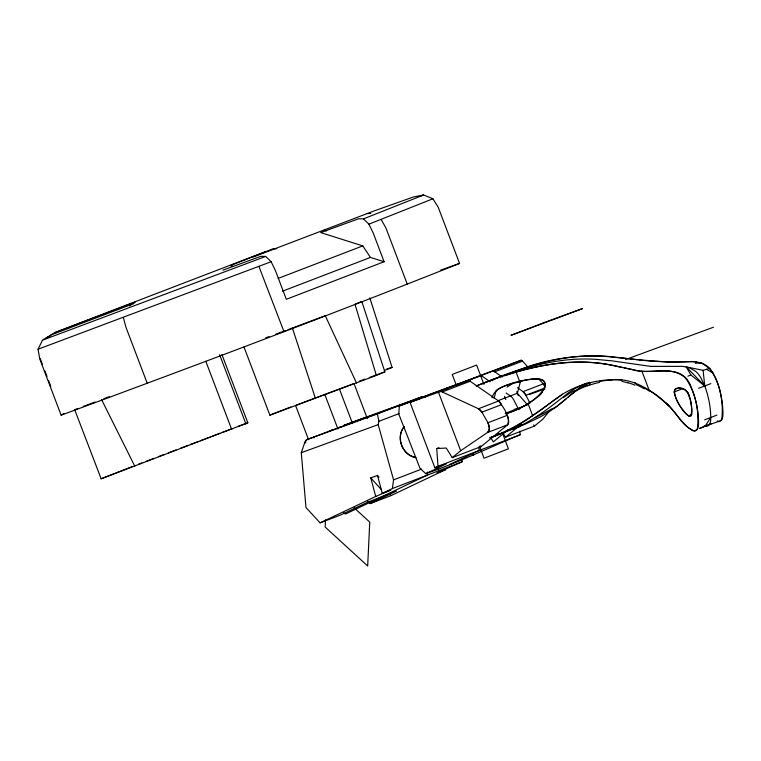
<?xml version="1.0" encoding="UTF-8"?>
<svg xmlns="http://www.w3.org/2000/svg" width="761" height="761" viewBox="0 0 761 761"><rect width="100%" height="100%" fill="white"/><g stroke="black" fill="none" stroke-linecap="round" stroke-linejoin="round"><path stroke-width="1.14" d="M325.499 519.944L325.166 527.059L367.677 566.003L369.751 522.103L354.131 507.796M427.397 472.02L427.225 475.168L345.865 513.856A3.7 1.731 69 0 1 343.696 512.638M528.124 367.24L522.56 361.114A7.667 2.036 69.1 0 0 521.704 360.4A7.753 2.055 69.1 0 0 521.028 360.286L399.335 405.927L398.774 414.013L419.967 468.262L425.799 473.665C458.074 462.602 488.743 447.829 520.172 434.731L519.925 431.183M447.049 389.08L447.154 387.558M674.094 392.001C674.826 385.447 684.519 387.701 687.269 391.725A5.869 2.749 69 0 1 688.42 393.627L690.284 400.067A60.519 28.319 69 0 1 690.978 403.882C697.39 434.626 670.365 398.051 675.188 389.109C689.847 383.439 693.319 405.803 690.95 415.934L688.353 415.839C681.647 409.428 676.072 401.152 674.094 392.001L682.959 388.595M491.958 397.68C496.058 384.819 513.199 384.115 524.329 380.414C530.151 379.416 536.638 377.294 542.327 379.825A6.611 3.415 69 0 1 543.297 380.548A4.119 2.131 69 0 1 544.201 381.68L545.038 386.16L542.317 391.944M343.544 425.58A3.7 1.731 69 0 1 343.763 425.466L368.191 416.552L306.702 439.696A3.073 1.17 -71.3 0 0 306.131 440.115A3.529 1.351 -71.3 0 0 305.551 440.904A4.262 1.627 -71.3 0 0 305.037 441.894A4.994 1.903 -71.3 0 0 304.6 443.007L301.28 452.7L305.97 507.53L320.105 522.855L375.725 496.457L370.759 477.889L377.485 475.435L382.279 493.347L392.381 488.552L393.561 479.887L378.198 424.628L378.883 421.337L377.399 413.908L422.422 396.614L425.028 397.613M494.098 398.288L496.115 390.697C509.023 380.005 570.607 367.639 533.803 399.906C528.581 403.501 523.045 406.65 517.366 409.456M518.346 395.653A13.974 6.535 69 0 1 517.366 393.256L520.505 381.328M42.102 341.061L38.05 349.223L39.791 359.03L61.127 415.202C194.407 365.879 327.525 316.024 459.549 263.411L438.212 207.249L432.914 198.783L423.601 194.997L413.375 196.985L373.946 210.997L253.137 257.037M404.433 426.541C395.549 436.709 402.141 455.068 415.43 457.256M699.977 428.605L705.219 426.084L710.755 417.494M551.078 409.095L542.859 419.159L534.403 426.093L505.513 437.195L502.602 432.495M506.969 387.159L513.323 383.068M519.154 382.479L521.19 380.823M569.789 395.663L564.12 400.571M129.665 305.97L131.444 304.438L50.949 334.992M132.547 304.429L135.211 302.127L54.716 332.681L42.159 340.319L265.665 256.438L271.135 261.727L275.425 270.583L286.326 299.301L384.115 261.736L373.213 233.028L368.923 224.172L363.454 218.883L358.583 218.768L320.695 232.59L362.788 245.898L370.436 257.418L384.115 261.736M570.151 395.359L580.205 387.406L589.765 382.146M565.88 399.049L555.083 407.744A711.174 332.766 69 0 1 539.035 417.551L524.434 424.524L491.245 437.366M568.362 396.9L580.205 387.406M563.758 400.876L557.042 406.364L535.05 417.741M399.335 405.927L421.214 397.946L410.027 402.36L434.883 467.777L438.003 466.293L436.738 448.552L446.26 448.029L452.234 457.656L460.681 450.721L487.411 432.562L507.644 424.79C510.679 416.495 503.373 407.487 498.664 400.99L469.166 380.576L456.22 384.952L521.028 360.286L522.56 361.114L494.764 371.796A7.41 3.463 69 0 0 492.472 371.254L494.764 371.796L502.308 377.085M452.234 457.656L481.133 446.564L507.644 424.79A7.41 3.463 69 0 0 507.083 415.401L487.953 422.745L481.913 412.177L478.46 408.752L441 391.392L410.027 402.36M507.948 429.87L493.318 441.875L490.931 438.022M505.513 437.195L521.418 424.134M314.236 436.966L314.654 436.643A3.7 1.731 69 0 0 313.893 437.994M538.484 396.158C528.638 403.891 517.547 410.797 505.228 413.594M550.06 403.073L546.379 405.86M550.517 402.721L553.266 400.657M545.913 406.212L542.193 408.99M553.723 400.315L562.503 394.208C577.428 385.104 594.655 380.196 612.101 379.691L621.918 380.043M541.718 409.342L530.702 417.104A711.174 332.766 69 0 1 514.655 426.921L503.211 432.505L489.723 437.955C516.985 428.69 539.444 410.712 562.503 394.208M46.316 337.76L50.026 336.238M61.127 415.202L63.981 413.451M74.654 409.646L101.146 478.783L132.091 466.664M101.146 478.783L247.829 422.793L221.946 354.636M367.696 501.299L370.217 503.601L391.211 495.544L445.746 469.566L436.985 472.933L462.07 461.784L461.984 459.254M425.799 473.665L446.269 463.934L434.883 467.777M449.703 464.486L479.088 450.512L478.84 446.964M370.217 503.601L396.51 491.102L367.401 502.289L341.099 514.788L320.105 522.855M516.31 409.96L506.027 413.936M521.818 424.819L501.918 433.266A26.711 12.499 69 0 1 498.322 433.485M582.631 384.743L577.437 387.235A338.959 158.602 69 0 0 568.391 392.838C551.345 406.269 534.365 420.158 514.113 428.586A26.711 12.499 69 0 1 510.507 428.804M360.828 301.822L355.007 304.276L376.353 375.43L269.87 415.145L243.986 346.987M269.87 415.145L290.892 406.945M376.353 375.43L384.847 371.853L361.798 301.413M583.677 384.276L586.836 383.011M368.923 224.172L432.914 198.783M384.448 370.407L392.086 367.411L369.798 297.817M54.992 332.509L265.998 251.463M363.454 218.883L423.601 194.997L420.329 196.157M38.05 349.223L271.135 261.727M278.184 278.393L362.788 245.898M282.54 291.178L370.436 257.418M296.628 404.995L352.933 383.915M343.763 425.466L344.762 425.085M345.751 424.695L346.75 424.315M347.244 424.124L348.738 423.554M349.737 423.173L350.726 422.793M305.77 442.55L304.6 443.007L306.702 439.696L377.399 413.908M378.883 421.337L399.116 413.565M476.852 385.675L528.828 366.355C554.693 357.651 582.336 354.417 609.523 356.776M498.484 400.505L517.328 393.266L527.525 404.785L505.352 413.299M544.362 388.186L525.946 395.263A7.41 3.463 69 0 0 523.054 391.63L517.394 387.663M436.738 448.552L438.935 447.706M393.561 479.887L421.708 469.071M438.003 466.293L520.172 434.731M392.381 488.552L462.07 461.784M382.279 493.347L390.735 490.103L375.725 496.457M687.868 376.181L690.912 375.011L704.753 385.97C708.539 396.395 710.85 407.487 710.726 418.617C711.155 422.222 708.814 428.443 704.267 425.694M690.912 375.011L686.308 366.907L703.107 370.331L709.661 368.476C718.27 379.159 721.067 393.237 722.674 406.545C722.731 410.969 724.805 422.507 717.385 421.394M698.655 388.31L710.841 383.62M688.353 415.839L691.682 414.564M704.657 419.834L716.852 415.154M699.121 428.424L711.316 423.744M718.26 421.584L705.219 426.084M103.781 398.764L109.308 396.671M138.578 464.172L141.879 462.916M146.283 461.242L153.988 458.322M158.393 456.648L163.9 454.555M168.305 452.881L176.01 449.96M180.414 448.286L188.129 445.366M190.326 444.529L198.031 441.599M200.238 440.762L210.15 437.004M212.348 436.167L220.062 433.237M222.26 432.4L232.172 428.643M287.972 329.684L325.27 315.701L356.529 383.049M75.729 409.247L77.888 408.438M83.272 406.431L95.115 402.017M238.516 426.265L247.829 422.793M713.438 327.24L625.532 359.572M222.916 270.155L260.795 256.333L265.665 256.438M265.77 337.789L269.099 336.571M275.758 334.146L285.755 330.502M359.268 381.185L364.833 379.159M369.285 377.532L384.847 371.853M351.725 422.412L422.422 396.614M329.209 431.059L332.528 429.841M338.046 427.834L341.366 426.617M343.572 425.818L399.915 405.261M423.249 396.747L480.277 375.934A7.41 3.463 69 0 1 482.569 376.476L490.113 381.765M476.186 386.036C520.334 368.143 567.031 350.374 615.611 357.299C617.371 357.461 619.14 357.641 620.9 357.822M301.28 452.7L378.198 424.628M529.599 394.436L544.866 388.919M440.676 270.126L459.549 263.411M386.588 369.142L392.086 367.411M618.55 366.64C580.633 357.366 540.995 363.606 504.438 375.725C539.235 364.167 576.848 357.527 613.157 365.565M519.83 408.847L514.312 409.285M366.983 213.603L370.788 213.451M276.766 248.695L272.961 248.847L230.345 265.579L232.647 266.122M695.459 363.397C700.91 361.979 706.113 364.405 709.661 368.476C720.267 382.621 723.854 402.75 721.694 419.806L719.078 421.661L717.29 421.071M612.101 379.691C634.332 377.865 653.357 391.439 668.738 405.898C677.109 413.841 682.674 425.095 692.995 430.755C698.37 432.362 698.722 424.59 698.569 421.09C698.189 409.665 695.782 398.25 691.34 387.71C683.131 362.569 656.753 374.288 637.67 370.645M629.747 369.066L631.991 369.542C649.456 375.439 670.46 364.414 685.28 377.846C695.887 391.991 699.473 412.12 697.314 429.175L694.688 431.03C681.533 426.445 676.006 411.026 665.571 402.569M610.189 356.823L630.146 358.84M650.455 361.114L671.402 362.131L695.021 361.675L701.842 363.187L709.661 368.476M650.046 361.075L643.996 360.448M621.661 357.898L643.597 360.4M637.613 359.715L630.536 358.888M638.802 359.858L669.195 362.093L692.596 361.504L701.842 363.187M637.043 370.531L618.883 366.716M613.499 365.632L623.211 367.639M526.507 404.605L527.088 404.728M629.423 368.99L624.201 367.858M324.367 230.336L326.669 230.878M634.817 382.773L635.825 383.125M706.16 369.161L712.924 372.909M506.141 393.009L510.859 396.31A7.41 3.463 69 0 1 513.751 399.944L518.774 409.732M390.098 494.669L391.211 495.544M472.885 454.621L473.618 455.297M686.308 366.907L704.753 385.97L703.107 370.331M538.474 378.617L543.249 383.867A7.505 1.988 69.1 0 1 544.429 385.485A7.325 1.941 69.1 0 1 545.237 386.969L543.249 383.867L523.054 391.63L525.946 395.263L529.96 403.092M377.485 475.435L379.045 477.166M370.759 477.889L381.442 489.713M533.661 424.895L534.403 426.093M480.648 445.775L481.133 446.564M381.147 219.472L385.979 228.119L407.316 284.291M689.361 396.158L687.411 391.963M101.574 399.611L134.802 466.227M704.772 386.017L700.729 377.589A18.863 8.828 69 0 0 695.678 371.406L689.656 367.877L682.826 366.364L650.788 366.393L611.606 360.809L595.016 359.268A687.449 321.675 69 0 0 580.748 359.049C546.817 359.791 514.198 371.045 482.95 383.335A26.711 12.499 69 0 0 480.971 384.524M258.921 266.426L283.986 331.663M438.203 468.69L439.068 470.897M641.951 371.33L649.133 390.222M516.12 372.196L519.668 381.537M528.048 403.596L532.652 415.725M483.967 384.438L476.614 365.071L452.224 374.441L456.41 385.456M502.155 432.305L508.434 448.838L484.044 458.198L479.44 446.079M438.384 392.01L460.681 450.721M354.008 383.496L367.335 418.598M339.549 389.356L352.543 423.563M324.89 394.683L337.932 429.014M295.544 405.385L308.585 439.725M219.615 354.712L245.927 423.963M205.812 361.294L231.696 429.451M147.263 383.363L125.926 327.192L123.415 317.66M40.285 358.735L42.378 364.253M44.899 370.883L46.992 376.4M48.675 380.814L50.768 386.341M517.328 393.266L516.795 391.63M505.133 397.946L504.6 396.31M292.414 328.067L315.463 398.507M519.544 425.856L519.62 426.969M505.799 399.544A13.974 6.535 69 0 1 505.18 397.936M415.991 457.703A18.664 16.495 67.5 0 1 401.627 445.461A18.664 16.495 67.5 0 1 403.92 426.816M492.272 380.795A26.711 12.499 69 0 1 495.135 378.645M644.072 387.71A135.363 56.4 73 0 1 649.19 391.097M649.143 390.345A111.049 51.967 69 0 1 668.748 405.803M636.025 384.609A155.672 66.064 74.2 0 1 644.148 388.833M628.053 382.754A212.566 93.308 77.3 0 1 635.026 385.19M622.032 381.48A280.476 126.269 81.3 0 1 627.949 382.85M599.535 381.442A467.663 214.478 -86.5 0 1 612.091 379.996M587.131 385.998A440.486 202.759 -88.2 0 1 599.582 382.317M575.069 391.325A396.919 184.799 88.2 0 1 587.245 385.732M563.33 397.67A345.656 163.739 84 0 1 575.059 390.231M541.48 393.437A95.049 50.511 65.9 0 1 538.579 396.319M542.346 391.982A64.98 34.293 67.1 0 1 541.356 393.237M580.491 387.834A345.656 151.135 54.3 0 1 587.387 384.733M588.814 384.2A345.656 151.135 54.3 0 1 590.26 383.687M489.371 428.424L488.781 430.907L487.411 432.562A7.696 4.994 68.9 0 0 488.781 430.907A7.505 4.861 68.9 0 0 489.371 428.424A7.315 4.737 68.9 0 0 489.076 425.551A7.239 4.69 68.9 0 0 487.953 422.745L489.371 428.424M544.828 322.341L511.012 335.325L582.498 308.595L544.828 322.341M468.082 380.624L439.525 391.592A7.753 5.032 68.9 0 1 441 391.392A7.667 4.975 68.9 0 1 442.588 391.829L470.384 381.156A7.41 3.463 69 0 0 468.082 380.624M498.664 400.99L478.46 408.752A7.505 4.861 68.9 0 1 480.334 410.093A7.325 4.747 68.9 0 1 481.913 412.177L501.566 404.624A7.41 3.463 69 0 0 498.664 400.99"/></g></svg>
